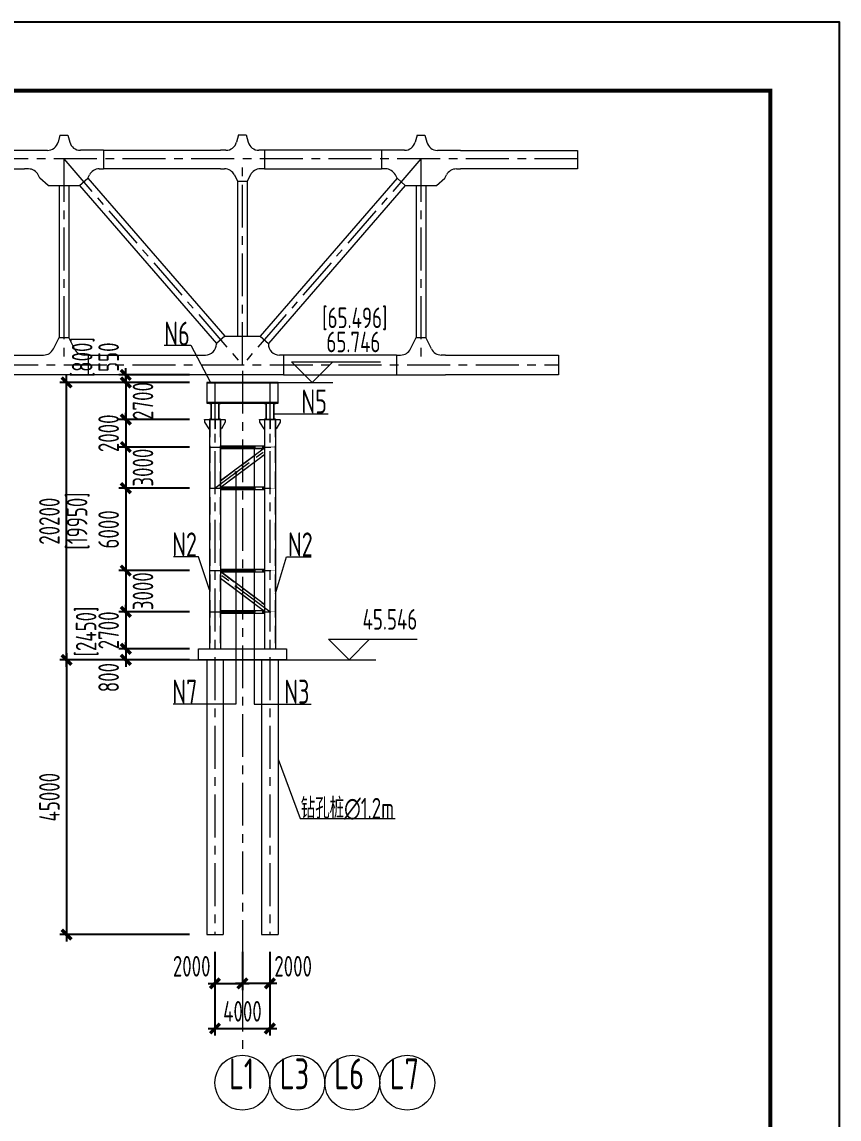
# Model space of a CAD drawing. Extents: x -2876908 to 633791, y -1383861 to 872234.
# Drawn here: x 70512 to 130006, y -562414 to -482523 of the extents above; entities that cross this region are included whole.
import ezdxf
from ezdxf.enums import TextEntityAlignment as Align

# ---------------------------------------------------------------- set-up
doc = ezdxf.new("R2010")
doc.units = 0
doc.header["$LTSCALE"] = 5
doc.header["$MEASUREMENT"] = 0
for name, pattern in [('CENTER', [2, 1.25, -0.25, 0.25, -0.25]), ('DASH', [0.35, 0.25, -0.1]), ('DASHED', [0.75, 0.5, -0.25])]:
    doc.linetypes.add(name, pattern=pattern)
doc.layers.get('0').update_dxf_attribs({"linetype": 'CONTINUOUS', "lineweight": 25})
doc.layers.get('DEFPOINTS').update_dxf_attribs({"color": 35, "linetype": 'CONTINUOUS', "lineweight": 13})
for name, color, linetype, lineweight in [('1粗实线', 1, 'CONTINUOUS', 30), ('3中心线', 6, 'CENTER', 18), ('4虚线', 2, 'DASHED', 18), ('5标注', 3, 'CONTINUOUS', 15), ('7边界线', 8, 'CONTINUOUS', 15), ('8轮廓线', 4, 'CONTINUOUS', 15), ('DIM', 3, 'CONTINUOUS', 0), ('HFZT', 5, 'CONTINUOUS', 15), ('REIND', 1, 'CONTINUOUS', 0), ('THIN', 7, 'CONTINUOUS', 0)]:
    doc.layers.add(name, color=color, linetype=linetype, lineweight=lineweight)
doc.styles.add('TSSD_Dimension', font='tssdeng.shx', dxfattribs={"width": 0.7, "bigfont": 'hztxt.shx'})
doc.styles.add('TSSD_NORM', font='tssdeng.shx', dxfattribs={"width": 0.7, "bigfont": 'hztxt.shx'})
doc.dimstyles.new('SJSYB-(50)$7', dxfattribs={"dimscale": 50, "dimtxt": 3.5, "dimasz": 1.5, "dimexe": 1, "dimexo": 1, "dimgap": 0.65, "dimtad": 1, "dimdec": 0, "dimzin": 0, "dimdsep": 46, "dimtxsty": 'TSSD_NORM', "dimblk": 'OBLIQUE', "dimcen": 0, "dimclrd": 256, "dimclre": 256, "dimclrt": 7, "dimadec": 0, "dimazin": 0, "dimtfac": 1, "dimtdec": 0, "dimtmove": 1, "dimatfit": 3, "dimldrblk": 'NONE', "dimfxl": 4, "dimfxlon": 1, "dimtolj": 1, "dimtzin": 0, "dimlwd": -1, "dimlwe": -1, "dimarcsym": 0})
doc.dimstyles.new('TSSD_100_100', dxfattribs={"dimtxt": 300, "dimasz": 100, "dimexe": 100, "dimexo": 250, "dimgap": 100, "dimtad": 1, "dimdec": 0, "dimzin": 0, "dimdsep": 46, "dimtxsty": 'TSSD_Dimension', "dimblk": 'ARCHTICK', "dimblk1": 'ARCHTICK', "dimblk2": 'ARCHTICK', "dimcen": 0, "dimdle": 100, "dimclrt": 7, "dimadec": 0, "dimazin": 0, "dimtfac": 1, "dimtdec": 0, "dimtix": 1, "dimtmove": 2, "dimatfit": 3, "dimfxl": 1, "dimtolj": 1, "dimtzin": 0, "dimarcsym": 0})

# ---------------------------------------------------------------- blocks, each defined once
blk = doc.blocks.new('施工设计图框')
at = {"color": 7, "linetype": 'Continuous'}
blk.add_lwpolyline([(-395.5, -13.5), (-395.5, 283.5), (24.5, 283.5), (24.5, -13.5), (-395.5, -13.5)], dxfattribs=at)
at = {"layer": '1粗实线', "color": 7, "linetype": 'Continuous', "const_width": 0.6}
blk.add_lwpolyline([(-370.5, -3.5), (-370.5, 273.5), (14.5, 273.5), (14.5, -3.5), (-370.5, -3.5)], dxfattribs=at)
at = {"layer": 'HFZT', "color": 2, "style": 'TSSD_NORM', "width": 0.7}
for tag, height, p in [('比例尺', 2.5, (7.25, 17.5)), ('图号', 2.5, (-20.49, 3.5)), ('日期', 2.5, (7.25, 3.5)), ('图名', 4, (-76.24, 0.75))]:
    blk.add_attdef(tag, text='', height=height, dxfattribs=at).set_placement(p, align=Align.MIDDLE)
blk = doc.blocks.new('LD')
at = {"layer": '3中心线', "ltscale": 500}
for p, q in [((-1150479, 4371), (-1199282, 4371)), ((-1187880, 4371), (-1174880, -10629)), ((-1187880, 4371), (-1187880, -10629)), ((-1174880, -10629), (-1174880, 4371)), ((-1161880, 4371), (-1174880, -10629)), ((-1161880, 4371), (-1161880, -10629)), ((-1197887, -10629), (-1151874, -10629))]:
    blk.add_line(p, q, dxfattribs=at)
at = {"layer": '8轮廓线'}
for p, q in [((-1188165, 6114), (-1188307, 5589)), ((-1188165, 6114), (-1187596, 6114)), ((-1187596, 6114), (-1187455, 5593)), ((-1175165, 6118), (-1175307, 5593)), ((-1175165, 6118), (-1174596, 6118)), ((-1174596, 6118), (-1174454, 5593)), ((-1162165, 6114), (-1162306, 5593)), ((-1162165, 6114), (-1161596, 6114)), ((-1161596, 6114), (-1161454, 5589)), ((-1189079, 4999), (-1199282, 4999)), ((-1199282, 4999), (-1199282, 3649)), ((-1185001, 5003), (-1186682, 5003)), ((-1185001, 5003), (-1176479, 5003)), ((-1185001, 5003), (-1185001, 3653)), ((-1176079, 5003), (-1176479, 5003)), ((-1173282, 5003), (-1173681, 5003)), ((-1164760, 5003), (-1173282, 5003)), ((-1173282, 5003), (-1173282, 3653)), ((-1163078, 5003), (-1164760, 5003)), ((-1164760, 5003), (-1164760, 3653)), ((-1159003, 4999), (-1160681, 4999)), ((-1159003, 4999), (-1150479, 4999)), ((-1150479, 4999), (-1150479, 3649)), ((-1199282, 3649), (-1190758, 3649)), ((-1190458, 3649), (-1190758, 3649)), ((-1189624, 2970), (-1189742, 3206)), ((-1186137, 2970), (-1186016, 3210)), ((-1185301, 3653), (-1185001, 3653)), ((-1176479, 3653), (-1185001, 3653)), ((-1176479, 3653), (-1176179, 3653)), ((-1175463, 3210), (-1175230, 2744)), ((-1174297, 3210), (-1174530, 2744)), ((-1173282, 3653), (-1173582, 3653)), ((-1173282, 3653), (-1164760, 3653)), ((-1164460, 3653), (-1164760, 3653)), ((-1163624, 2970), (-1163744, 3210)), ((-1160137, 2970), (-1160018, 3206)), ((-1159303, 3649), (-1159003, 3649)), ((-1150479, 3649), (-1159003, 3649)), ((-1189019, 2446), (-1189624, 2970)), ((-1189019, 2446), (-1186741, 2446)), ((-1188230, 2446), (-1188230, -8636)), ((-1187530, 2446), (-1187530, -8636)), ((-1186741, 2446), (-1186137, 2970)), ((-1186741, 2446), (-1176774, -9055)), ((-1186137, 2970), (-1176169, -8531)), ((-1175230, 2744), (-1175230, -8531)), ((-1175230, 2744), (-1174530, 2744)), ((-1174530, 2744), (-1174530, -8531)), ((-1163624, 2970), (-1173591, -8531)), ((-1163019, 2446), (-1172987, -9055)), ((-1163019, 2446), (-1163624, 2970)), ((-1163019, 2446), (-1160741, 2446)), ((-1162230, 2446), (-1162230, -8636)), ((-1161530, 2446), (-1161530, -8636)), ((-1160741, 2446), (-1160137, 2970)), ((-1188644, -9463), (-1188230, -8636)), ((-1188230, -8636), (-1187530, -8636)), ((-1187117, -9463), (-1187530, -8636)), ((-1176169, -8531), (-1176774, -9055)), ((-1176169, -8531), (-1173591, -8531)), ((-1173591, -8531), (-1172987, -9055)), ((-1162644, -9463), (-1162230, -8636)), ((-1162230, -8636), (-1161530, -8636)), ((-1161117, -9463), (-1161530, -8636)), ((-1176774, -9055), (-1176774, -9105)), ((-1172987, -9055), (-1172987, -9105)), ((-1197887, -9905), (-1197887, -11353)), ((-1197887, -9905), (-1189659, -9905)), ((-1189659, -9905), (-1189359, -9905)), ((-1186101, -9905), (-1186401, -9905)), ((-1186101, -9905), (-1186101, -11353)), ((-1186101, -9905), (-1177874, -9905)), ((-1177874, -9905), (-1177574, -9905)), ((-1171887, -9905), (-1172187, -9905)), ((-1171887, -9905), (-1171887, -11353)), ((-1163659, -9905), (-1171887, -9905)), ((-1163659, -9905), (-1163359, -9905)), ((-1163659, -9905), (-1163659, -11353)), ((-1160101, -9905), (-1160401, -9905)), ((-1160101, -9905), (-1151874, -9905)), ((-1151874, -9905), (-1151874, -11353)), ((-1186101, -11353), (-1197887, -11353)), ((-1171887, -11353), (-1186101, -11353)), ((-1171887, -11353), (-1160101, -11353)), ((-1151874, -11353), (-1160101, -11353))]:
    blk.add_line(p, q, dxfattribs=at)
for centre, start, end in [((-1186682, 5803), 195.17505, 270), ((-1176079, 5803), 270, 344.82495), ((-1173681, 5803), 195.17505, 270), ((-1163078, 5803), 270, 344.82495), ((-1189079, 5799), 270, 344.82495), ((-1160681, 5799), 195.17505, 270), ((-1190458, 2849), 26.56505, 90), ((-1185301, 2853), 90, 153.43495), ((-1176179, 2853), 26.56505, 90), ((-1173582, 2853), 90, 153.43495), ((-1164460, 2853), 26.56505, 90), ((-1159303, 2849), 90, 153.43495), ((-1189359, -9105), 270, 333.43495), ((-1186401, -9105), 206.56505, 270), ((-1177574, -9105), 269.99825, 0), ((-1172187, -9105), 180, 270.00175), ((-1163359, -9105), 270, 333.43495), ((-1160401, -9105), 206.56505, 270)]:
    blk.add_arc(centre, 800, start, end, dxfattribs=at)
blk = doc.blocks.new('_ArchTick')
at = {"color": 0, "linetype": 'ByBlock', "const_width": 0.5}
blk.add_lwpolyline([(-0.71, -0.71), (0.71, 0.71)], dxfattribs=at)
blk = doc.blocks.new('*D692')
at = {"layer": 'DEFPOINTS', "color": 0, "transparency": 16777216}
for p in [(83965, -513477), (78074, -516477), (83965, -516477)]:
    blk.add_point(p, dxfattribs=at)
at = {"layer": 'DIM', "color": 0, "lineweight": -2, "transparency": 16777216}
for p, q in [((82715, -513477), (77574, -513477)), ((78074, -512977), (78074, -516977)), ((82715, -516477), (77574, -516477))]:
    blk.add_line(p, q, dxfattribs=at)
at = {"layer": 'DIM', "color": 0, "lineweight": -2, "transparency": 16777216, "xscale": 500, "yscale": 500, "zscale": 500}
for p, rotation in [((78074, -513477), 90), ((78074, -516477), 270)]:
    blk.add_blockref('_ArchTick', p, dxfattribs=dict(at, rotation=rotation))
at = {"layer": 'DIM', "color": 7, "transparency": 16777216, "insert": (79324, -514977), "char_height": 1500, "attachment_point": 5, "rotation": 90, "style": 'TSSD_Dimension'}
blk.add_mtext('\\A1;3000', dxfattribs=at)
blk = doc.blocks.new('*D693')
at = {"layer": 'DEFPOINTS', "color": 0, "transparency": 16777216}
for p in [(78074, -508227), (83965, -508227), (83965, -508777)]:
    blk.add_point(p, dxfattribs=at)
at = {"layer": 'DIM', "color": 0, "lineweight": -2, "transparency": 16777216}
for p, q in [((78074, -508227), (78074, -507727)), ((82715, -508227), (77574, -508227)), ((82715, -508777), (77574, -508777)), ((78074, -508777), (78074, -508227)), ((78074, -508777), (78074, -509277))]:
    blk.add_line(p, q, dxfattribs=at)
at = {"layer": 'DIM', "color": 0, "lineweight": -2, "transparency": 16777216, "xscale": 500, "yscale": 500, "zscale": 500}
for p, rotation in [((78074, -508227), 270), ((78074, -508777), 90)]:
    blk.add_blockref('_ArchTick', p, dxfattribs=dict(at, rotation=rotation))
at = {"layer": 'DIM', "color": 7, "transparency": 16777216, "insert": (76824, -506936), "char_height": 1500, "attachment_point": 5, "rotation": 90, "style": 'TSSD_Dimension'}
blk.add_mtext('\\A1;550', dxfattribs=at)
blk = doc.blocks.new('*D694')
at = {"layer": 'DEFPOINTS', "color": 0, "transparency": 16777216}
for p in [(73763, -508777), (83965, -508777), (83965, -528977)]:
    blk.add_point(p, dxfattribs=at)
at = {"layer": 'DIM', "color": 0, "lineweight": -2, "transparency": 16777216}
for p, q in [((82715, -508777), (73263, -508777)), ((73763, -529477), (73763, -508277)), ((82715, -528977), (73263, -528977))]:
    blk.add_line(p, q, dxfattribs=at)
at = {"layer": 'DIM', "color": 0, "lineweight": -2, "transparency": 16777216, "xscale": 500, "yscale": 500, "zscale": 500}
for p, rotation in [((73763, -508777), 90), ((73763, -528977), 270)]:
    blk.add_blockref('_ArchTick', p, dxfattribs=dict(at, rotation=rotation))
at = {"layer": 'DIM', "color": 7, "transparency": 16777216, "insert": (72513, -518877), "char_height": 1500, "attachment_point": 5, "rotation": 90, "style": 'TSSD_Dimension'}
blk.add_mtext('\\A1;20200', dxfattribs=at)
blk = doc.blocks.new('*D695')
at = {"layer": 'DEFPOINTS', "color": 0, "transparency": 16777216}
for p in [(84565, -548977), (86565, -548977), (86565, -552539)]:
    blk.add_point(p, dxfattribs=at)
at = {"layer": 'DIM', "color": 0, "lineweight": -2, "transparency": 16777216}
for p, q in [((84565, -550227), (84565, -553039)), ((86565, -550227), (86565, -553039)), ((84065, -552539), (87065, -552539))]:
    blk.add_line(p, q, dxfattribs=at)
at = {"layer": 'DIM', "color": 0, "lineweight": -2, "transparency": 16777216, "xscale": 500, "yscale": 500, "zscale": 500, "rotation": 180}
blk.add_blockref('_ArchTick', (84565, -552539), dxfattribs=at)
at = {"layer": 'DIM', "color": 0, "lineweight": -2, "transparency": 16777216, "xscale": 500, "yscale": 500, "zscale": 500}
blk.add_blockref('_ArchTick', (86565, -552539), dxfattribs=at)
at = {"layer": 'DIM', "color": 7, "transparency": 16777216, "insert": (82871, -551289), "char_height": 1500, "attachment_point": 5, "style": 'TSSD_Dimension'}
blk.add_mtext('\\A1;2000', dxfattribs=at)
blk = doc.blocks.new('*D696')
at = {"layer": 'DEFPOINTS', "color": 0, "transparency": 16777216}
for p in [(86565, -548977), (88565, -548977), (86565, -552539)]:
    blk.add_point(p, dxfattribs=at)
at = {"layer": 'DIM', "color": 0, "lineweight": -2, "transparency": 16777216}
for p, q in [((86565, -550227), (86565, -553039)), ((88565, -550227), (88565, -553039)), ((89065, -552539), (86065, -552539))]:
    blk.add_line(p, q, dxfattribs=at)
at = {"layer": 'DIM', "color": 0, "lineweight": -2, "transparency": 16777216, "xscale": 500, "yscale": 500, "zscale": 500, "rotation": 180}
blk.add_blockref('_ArchTick', (86565, -552539), dxfattribs=at)
at = {"layer": 'DIM', "color": 0, "lineweight": -2, "transparency": 16777216, "xscale": 500, "yscale": 500, "zscale": 500}
blk.add_blockref('_ArchTick', (88565, -552539), dxfattribs=at)
at = {"layer": 'DIM', "color": 7, "transparency": 16777216, "insert": (90259, -551289), "char_height": 1500, "attachment_point": 5, "style": 'TSSD_Dimension'}
blk.add_mtext('\\A1;2000', dxfattribs=at)
blk = doc.blocks.new('*D697')
at = {"layer": 'DEFPOINTS', "color": 0, "transparency": 16777216}
for p in [(84565, -548977), (88565, -548977), (88565, -555819)]:
    blk.add_point(p, dxfattribs=at)
at = {"layer": 'DIM', "color": 0, "lineweight": -2, "transparency": 16777216}
for p, q in [((84565, -550227), (84565, -556319)), ((88565, -550227), (88565, -556319)), ((84065, -555819), (89065, -555819))]:
    blk.add_line(p, q, dxfattribs=at)
at = {"layer": 'DIM', "color": 0, "lineweight": -2, "transparency": 16777216, "xscale": 500, "yscale": 500, "zscale": 500, "rotation": 180}
blk.add_blockref('_ArchTick', (84565, -555819), dxfattribs=at)
at = {"layer": 'DIM', "color": 0, "lineweight": -2, "transparency": 16777216, "xscale": 500, "yscale": 500, "zscale": 500}
blk.add_blockref('_ArchTick', (88565, -555819), dxfattribs=at)
at = {"layer": 'DIM', "color": 7, "transparency": 16777216, "insert": (86565, -554569), "char_height": 1500, "attachment_point": 5, "style": 'TSSD_Dimension'}
blk.add_mtext('\\A1;4000', dxfattribs=at)
blk = doc.blocks.new('_None')
blk = doc.blocks.new('_Oblique')
at = {"color": 0, "linetype": 'ByBlock', "lineweight": -2}
blk.add_line((-0.5, -0.5), (0.5, 0.5), dxfattribs=at)
blk = doc.blocks.new('*D685')
at = {"layer": 'DEFPOINTS', "color": 0, "transparency": 16777216}
for p in [(83965, -508777), (78074, -511477), (83965, -511477)]:
    blk.add_point(p, dxfattribs=at)
at = {"layer": 'DIM', "color": 0, "lineweight": -2, "transparency": 16777216}
for p, q in [((82715, -508777), (77574, -508777)), ((78074, -508277), (78074, -511977)), ((82715, -511477), (77574, -511477))]:
    blk.add_line(p, q, dxfattribs=at)
at = {"layer": 'DIM', "color": 0, "lineweight": -2, "transparency": 16777216, "xscale": 500, "yscale": 500, "zscale": 500}
for p, rotation in [((78074, -508777), 90), ((78074, -511477), 270)]:
    blk.add_blockref('_ArchTick', p, dxfattribs=dict(at, rotation=rotation))
at = {"layer": 'DIM', "color": 7, "transparency": 16777216, "insert": (79324, -510127), "char_height": 1500, "attachment_point": 5, "rotation": 90, "style": 'TSSD_Dimension'}
blk.add_mtext('\\A1;2700', dxfattribs=at)
blk = doc.blocks.new('*D686')
at = {"layer": 'DEFPOINTS', "color": 0, "transparency": 16777216}
for p in [(83965, -511477), (78074, -513477), (83965, -513477)]:
    blk.add_point(p, dxfattribs=at)
at = {"layer": 'DIM', "color": 0, "lineweight": -2, "transparency": 16777216}
for p, q in [((78074, -511477), (78074, -510977)), ((82715, -511477), (77574, -511477)), ((78074, -511477), (78074, -513477)), ((82715, -513477), (77574, -513477)), ((78074, -513477), (78074, -513977))]:
    blk.add_line(p, q, dxfattribs=at)
at = {"layer": 'DIM', "color": 0, "lineweight": -2, "transparency": 16777216, "xscale": 500, "yscale": 500, "zscale": 500}
for p, rotation in [((78074, -511477), 270), ((78074, -513477), 90)]:
    blk.add_blockref('_ArchTick', p, dxfattribs=dict(at, rotation=rotation))
at = {"layer": 'DIM', "color": 7, "transparency": 16777216, "insert": (76824, -512477), "char_height": 1500, "attachment_point": 5, "rotation": 90, "style": 'TSSD_Dimension'}
blk.add_mtext('\\A1;2000', dxfattribs=at)
blk = doc.blocks.new('*D687')
at = {"layer": 'DEFPOINTS', "color": 0, "transparency": 16777216}
for p in [(83965, -516477), (78074, -522477), (83965, -522477)]:
    blk.add_point(p, dxfattribs=at)
at = {"layer": 'DIM', "color": 0, "lineweight": -2, "transparency": 16777216}
for p, q in [((78074, -515977), (78074, -522977)), ((82715, -516477), (77574, -516477)), ((82715, -522477), (77574, -522477))]:
    blk.add_line(p, q, dxfattribs=at)
at = {"layer": 'DIM', "color": 0, "lineweight": -2, "transparency": 16777216, "xscale": 500, "yscale": 500, "zscale": 500}
for p, rotation in [((78074, -516477), 90), ((78074, -522477), 270)]:
    blk.add_blockref('_ArchTick', p, dxfattribs=dict(at, rotation=rotation))
at = {"layer": 'DIM', "color": 7, "transparency": 16777216, "insert": (76824, -519477), "char_height": 1500, "attachment_point": 5, "rotation": 90, "style": 'TSSD_Dimension'}
blk.add_mtext('\\A1;6000', dxfattribs=at)
blk = doc.blocks.new('*D688')
at = {"layer": 'DEFPOINTS', "color": 0, "transparency": 16777216}
for p in [(83965, -522477), (78074, -525477), (83965, -525477)]:
    blk.add_point(p, dxfattribs=at)
at = {"layer": 'DIM', "color": 0, "lineweight": -2, "transparency": 16777216}
for p, q in [((82715, -522477), (77574, -522477)), ((78074, -521977), (78074, -525977)), ((82715, -525477), (77574, -525477))]:
    blk.add_line(p, q, dxfattribs=at)
at = {"layer": 'DIM', "color": 0, "lineweight": -2, "transparency": 16777216, "xscale": 500, "yscale": 500, "zscale": 500}
for p, rotation in [((78074, -522477), 90), ((78074, -525477), 270)]:
    blk.add_blockref('_ArchTick', p, dxfattribs=dict(at, rotation=rotation))
at = {"layer": 'DIM', "color": 7, "transparency": 16777216, "insert": (79324, -523977), "char_height": 1500, "attachment_point": 5, "rotation": 90, "style": 'TSSD_Dimension'}
blk.add_mtext('\\A1;3000', dxfattribs=at)
blk = doc.blocks.new('*D689')
at = {"layer": 'DEFPOINTS', "color": 0, "transparency": 16777216}
for p in [(83965, -525477), (78074, -528177), (83965, -528177)]:
    blk.add_point(p, dxfattribs=at)
at = {"layer": 'DIM', "color": 0, "lineweight": -2, "transparency": 16777216}
for p, q in [((82715, -525477), (77574, -525477)), ((78074, -525477), (78074, -524977)), ((78074, -525477), (78074, -528177)), ((82715, -528177), (77574, -528177)), ((78074, -528177), (78074, -528677))]:
    blk.add_line(p, q, dxfattribs=at)
at = {"layer": 'DIM', "color": 0, "lineweight": -2, "transparency": 16777216, "xscale": 500, "yscale": 500, "zscale": 500}
for p, rotation in [((78074, -525477), 270), ((78074, -528177), 90)]:
    blk.add_blockref('_ArchTick', p, dxfattribs=dict(at, rotation=rotation))
at = {"layer": 'DIM', "color": 7, "transparency": 16777216, "insert": (76824, -526827), "char_height": 1500, "attachment_point": 5, "rotation": 90, "style": 'TSSD_Dimension'}
blk.add_mtext('\\A1;2700', dxfattribs=at)
blk = doc.blocks.new('*D690')
at = {"layer": 'DEFPOINTS', "color": 0, "transparency": 16777216}
for p in [(83965, -528177), (78074, -528977), (83965, -528977)]:
    blk.add_point(p, dxfattribs=at)
at = {"layer": 'DIM', "color": 0, "lineweight": -2, "transparency": 16777216}
for p, q in [((78074, -528177), (78074, -527677)), ((82715, -528177), (77574, -528177)), ((78074, -528177), (78074, -528977)), ((82715, -528977), (77574, -528977)), ((78074, -528977), (78074, -529477))]:
    blk.add_line(p, q, dxfattribs=at)
at = {"layer": 'DIM', "color": 0, "lineweight": -2, "transparency": 16777216, "xscale": 500, "yscale": 500, "zscale": 500}
for p, rotation in [((78074, -528177), 270), ((78074, -528977), 90)]:
    blk.add_blockref('_ArchTick', p, dxfattribs=dict(at, rotation=rotation))
at = {"layer": 'DIM', "color": 7, "transparency": 16777216, "insert": (76824, -530267), "char_height": 1500, "attachment_point": 5, "rotation": 90, "style": 'TSSD_Dimension'}
blk.add_mtext('\\A1;800', dxfattribs=at)
blk = doc.blocks.new('*D691')
at = {"layer": 'DEFPOINTS', "color": 0, "transparency": 16777216}
for p in [(83965, -528977), (73763, -548977), (83965, -548977)]:
    blk.add_point(p, dxfattribs=at)
at = {"layer": 'DIM', "color": 0, "lineweight": -2, "transparency": 16777216}
for p, q in [((73763, -528477), (73763, -549477)), ((82715, -528977), (73263, -528977)), ((82715, -548977), (73263, -548977))]:
    blk.add_line(p, q, dxfattribs=at)
at = {"layer": 'DIM', "color": 0, "lineweight": -2, "transparency": 16777216, "xscale": 500, "yscale": 500, "zscale": 500}
for p, rotation in [((73763, -528977), 90), ((73763, -548977), 270)]:
    blk.add_blockref('_ArchTick', p, dxfattribs=dict(at, rotation=rotation))
at = {"layer": 'DIM', "color": 7, "transparency": 16777216, "insert": (72513, -538977), "char_height": 1500, "attachment_point": 5, "rotation": 90, "style": 'TSSD_Dimension'}
blk.add_mtext('\\A1;45000', dxfattribs=at)

msp = doc.modelspace()

# ---------------------------------------------------------------- linework, layer by layer
at = {"layer": '3中心线', "ltscale": 500}
for p, q in [((86565.085, -507922.869), (86565.085, -557818.331)), ((84565.085, -508776.869), (84565.085, -548976.869)), ((88565.085, -508776.869), (88565.085, -548976.869)), ((84250.085, -513476.869), (88965.085, -513476.869)), ((84565.085, -516476.869), (88165.085, -513776.869)), ((84250.085, -516476.869), (88880.085, -516476.869)), ((84250.085, -522476.869), (88880.085, -522476.869)), ((88565.085, -525476.869), (84565.085, -522476.869)), ((84250.085, -525476.869), (88880.085, -525476.869))]:
    msp.add_line(p, q, dxfattribs=at)
at = {"layer": '4虚线', "ltscale": 500}
for p, q in [((84181.085, -511506.869), (84181.085, -528176.869)), ((84949.085, -511506.869), (84949.085, -528176.869)), ((88181.085, -511506.869), (88181.085, -528176.869)), ((88949.085, -511506.869), (88949.085, -528176.869)), ((84965.085, -513385.869), (88165.085, -513385.869)), ((84965.085, -515938.119), (88165.085, -513538.119)), ((84965.085, -513567.869), (88108.752, -513567.869)), ((85012.752, -516379.869), (88165.085, -514015.619)), ((84965.085, -516385.869), (88165.085, -516385.869)), ((84965.085, -516567.869), (88165.085, -516567.869)), ((84965.085, -522385.869), (88165.085, -522385.869)), ((84965.085, -522538.119), (88165.085, -524938.119)), ((84965.085, -523015.619), (88165.085, -525415.619)), ((85021.419, -522567.869), (88165.085, -522567.869)), ((84965.085, -525385.869), (88108.752, -525385.869)), ((84965.085, -525567.869), (88165.085, -525567.869))]:
    msp.add_line(p, q, dxfattribs=at)
at = {"layer": '5标注'}
for p, q in [((80876.963, -506049.483), (82821.006, -506049.483)), ((82821.006, -506049.483), (84231.816, -508776.869)), ((88865.085, -511072), (92817.517, -511072)), ((90761.69, -540526.12), (97691.237, -540526.12))]:
    msp.add_line(p, q, dxfattribs=at)
at = {"layer": '5标注', "linetype": 'DASH', "ltscale": 100, "const_width": 30, "flags": 128}
for points in [[(84965.085, -513476.869), (84165.085, -513476.869)], [(88965.085, -513476.869), (88165.085, -513476.869)], [(84965.085, -516476.869), (84165.085, -516476.869)], [(88965.085, -516476.869), (88165.085, -516476.869)], [(84965.085, -522476.869), (84165.085, -522476.869)], [(88965.085, -522476.869), (88165.085, -522476.869)], [(84965.085, -525476.869), (84165.085, -525476.869)], [(88965.085, -525476.869), (88165.085, -525476.869)]]:
    msp.add_lwpolyline(points, dxfattribs=at)
at = {"layer": '5标注'}
for points in [[(87429.837, -513476.869), (87429.837, -532203.794), (91572.598, -532203.794)], [(86093.881, -515330.273), (86093.881, -532203.794), (81527.779, -532203.794)], [(89165.085, -536213.117), (90761.69, -540526.12)]]:
    msp.add_lwpolyline(points, dxfattribs=at)
for centre in [(86565.085, -559768.331), (90565.085, -559768.331), (94565.085, -559768.331), (98565.085, -559768.331)]:
    msp.add_circle(centre, 2000, dxfattribs=at)
at = {"layer": '7边界线'}
msp.add_line((75211.292, -528976.869), (96277.086, -528976.869), dxfattribs=at)
at = {"layer": '8轮廓线'}
for p, q in [((89165.085, -508776.869), (83965.085, -508776.869)), ((83965.085, -508776.869), (83965.085, -510276.869)), ((83965.085, -508806.869), (89165.085, -508806.869)), ((89165.085, -510276.869), (89165.085, -508776.869)), ((89165.085, -510246.869), (83965.085, -510246.869)), ((83965.085, -510276.869), (89165.085, -510276.869)), ((83815.085, -511506.869), (83815.085, -511476.869)), ((83815.085, -511476.869), (85315.085, -511476.869)), ((85315.085, -511506.869), (83815.085, -511506.869)), ((83815.085, -511506.869), (83815.085, -511676.869)), ((83815.085, -511676.869), (84115.085, -512156.869)), ((84165.085, -511476.869), (84965.085, -511476.869)), ((84165.085, -511506.869), (84165.085, -528176.869)), ((84555.085, -511506.869), (84555.085, -512156.869)), ((84575.085, -511506.869), (84575.085, -512156.869)), ((84965.085, -511506.869), (84965.085, -528176.869)), ((85315.085, -511676.869), (85030.789, -512156.869)), ((85315.085, -511506.869), (85315.085, -511476.869)), ((85315.085, -511506.869), (85315.085, -511676.869)), ((87815.085, -511506.869), (87815.085, -511476.869)), ((87815.085, -511476.869), (89315.085, -511476.869)), ((89315.085, -511506.869), (87815.085, -511506.869)), ((87815.085, -511506.869), (87815.085, -511676.869)), ((87815.085, -511676.869), (88115.085, -512156.869)), ((88165.085, -511476.869), (88965.085, -511476.869)), ((88165.085, -511506.869), (88165.085, -528176.869)), ((88555.085, -511506.869), (88555.085, -512156.869)), ((88575.085, -511506.869), (88575.085, -512156.869)), ((88965.085, -511506.869), (88965.085, -528176.869)), ((89315.085, -511676.869), (89030.789, -512156.869)), ((89315.085, -511506.869), (89315.085, -511476.869)), ((89315.085, -511506.869), (89315.085, -511676.869)), ((84115.085, -512156.869), (84165.085, -512156.869)), ((84575.085, -512156.869), (84555.085, -512156.869)), ((85030.789, -512156.869), (84965.085, -512156.869)), ((88115.085, -512156.869), (88165.085, -512156.869)), ((88575.085, -512156.869), (88555.085, -512156.869)), ((89030.789, -512156.869), (88965.085, -512156.869)), ((84965.085, -513379.869), (88165.085, -513379.869)), ((84965.085, -515925.619), (88165.085, -513525.619)), ((84965.085, -513573.869), (88100.752, -513573.869)), ((85029.419, -516379.869), (88165.085, -514028.119)), ((84965.085, -516379.869), (88165.085, -516379.869)), ((84965.085, -516573.869), (88165.085, -516573.869)), ((84965.085, -522379.869), (88165.085, -522379.869)), ((84965.085, -522525.619), (88165.085, -524925.619)), ((84965.085, -523028.119), (88165.085, -525428.119)), ((85029.419, -522573.869), (88165.085, -522573.869)), ((84965.085, -525379.869), (88100.752, -525379.869)), ((84965.085, -525573.869), (88165.085, -525573.869)), ((83965.085, -528976.869), (83965.085, -548976.869)), ((85165.085, -528976.869), (85165.085, -548976.869)), ((87965.085, -528976.869), (87965.085, -548976.869)), ((89165.085, -528976.869), (89165.085, -548976.869)), ((83965.085, -548976.869), (85165.085, -548976.869)), ((87965.085, -548976.869), (89165.085, -548976.869))]:
    msp.add_line(p, q, dxfattribs=at)
for points in [[(84165.085, -511476.869), (84965.085, -511476.869), (84965.085, -511446.869), (84865.085, -511446.869), (84865.085, -510306.869), (84965.085, -510306.869), (84965.085, -510276.869), (84165.085, -510276.869), (84165.085, -510306.869), (84265.085, -510306.869), (84265.085, -511446.869), (84165.085, -511446.869)], [(84289.085, -511446.869), (84841.085, -511446.869), (84841.085, -510306.869), (84289.085, -510306.869)], [(88165.085, -511476.869), (88965.085, -511476.869), (88965.085, -511446.869), (88865.085, -511446.869), (88865.085, -510306.869), (88965.085, -510306.869), (88965.085, -510276.869), (88165.085, -510276.869), (88165.085, -510306.869), (88265.085, -510306.869), (88265.085, -511446.869), (88165.085, -511446.869)], [(88289.085, -511446.869), (88841.085, -511446.869), (88841.085, -510306.869), (88289.085, -510306.869)], [(83365.085, -528976.869), (83365.085, -528176.869), (89765.085, -528176.869), (89765.085, -528976.869)]]:
    msp.add_lwpolyline(points, close=True, dxfattribs=at)
at = {"layer": 'REIND', "const_width": 100}
for points in [[(87379.837, -513476.869, 1), (87479.837, -513476.869, 1)], [(86043.881, -515330.273, 1), (86143.881, -515330.273, 1)], [(87379.837, -516476.869, 1), (87479.837, -516476.869, 1)], [(87379.837, -522476.869, 1), (87479.837, -522476.869, 1)], [(86043.881, -523623.466, 1), (86143.881, -523623.466, 1)], [(87379.837, -525476.869, 1), (87479.837, -525476.869, 1)]]:
    msp.add_lwpolyline(points, format="xyb", close=True, dxfattribs=at)
at = {"layer": 'THIN'}
for p, q in [((91646.484, -508776.869), (90146.484, -507276.869)), ((90146.484, -507276.869), (93146.484, -507276.869)), ((91646.484, -508776.869), (93146.484, -507276.869)), ((93146.484, -507276.869), (96612.83, -507276.869)), ((84231.816, -508776.869), (93146.484, -508776.869)), ((94327.552, -528976.869), (92827.552, -527476.869)), ((92827.552, -527476.869), (95827.552, -527476.869)), ((94327.552, -528976.869), (95827.552, -527476.869)), ((95827.552, -527476.869), (99293.898, -527476.869)), ((91846.153, -528976.869), (95827.552, -528976.869))]:
    msp.add_line(p, q, dxfattribs=at)

# ---------------------------------------------------------------- block references
at = {"xscale": 500, "yscale": 500, "zscale": 500}
msp.add_blockref('施工设计图框', (117758.125, -624273.382), dxfattribs=at)
at = {"layer": '5标注'}
msp.add_blockref('LD', (1261445.39, -496873.465), dxfattribs=at)

# ---------------------------------------------------------------- texts
at = {"layer": '5标注', "color": 7, "char_height": 1750, "style": 'TSSD_NORM'}
for s, insert, attachment_point in [('N6', (80876.963, -506099.483), 7), ('N5', (90861.01, -511039.5), 7), ('N2', (83250.49, -521443.89), 9), ('N2', (89879.68, -521443.89), 7), ('N7', (83279.914, -532171.294), 9), ('N3', (89616.092, -532171.294), 7)]:
    msp.add_mtext(s, dxfattribs=dict(at, insert=insert, attachment_point=attachment_point))
at = {"layer": 'DIM', "color": 7, "style": 'TSSD_Dimension', "width": 0.7}
for s, height, p in [('[65.496]', 1500, (97118.947, -505266.839)), ('65.746', 1500, (96612.83, -507026.869)), ('45.546', 1500, (99293.898, -527226.869)), ('L1', 2250, (87423.56, -560920.09)), ('L3', 2250, (91423.56, -560920.09)), ('L6', 2250, (95423.56, -560920.09)), ('L7', 2250, (99423.56, -560920.09))]:
    msp.add_text(s, height=height, dxfattribs=at).set_placement(p, align=Align.BOTTOM_RIGHT)
msp.add_text('钻孔桩∅1.2m', height=1500, dxfattribs=at).set_placement((90817.465, -540526.12))
at = {"layer": 'DIM', "color": 7, "char_height": 1500, "attachment_point": 5, "rotation": 90, "style": 'TSSD_Dimension'}
for s, insert in [('\\A1;[800]', (74974.203, -506936.485)), ('\\A1;[19950]', (74605.083, -518864.555)), ('\\A1;[2450]', (75260.642, -526913.453))]:
    msp.add_mtext(s, dxfattribs=dict(at, insert=insert))

# ---------------------------------------------------------------- dimensions: what is measured, and where the dimension line sits
at = {"layer": 'DIM'}
for base, p1, p2, angle, picture, middle in [((78074.227, -508226.869), (83965.085, -508776.869), (83965.085, -508226.869), 90, '*D693', (76824.227, -506936.485)), ((78074.227, -511476.869), (83965.085, -508776.869), (83965.085, -511476.869), 90, '*D685', (79324.227, -510126.869)), ((78074.227, -516476.869), (83965.085, -513476.869), (83965.085, -516476.869), 90, '*D692', (79324.227, -514976.869)), ((78074.227, -525476.869), (83965.085, -522476.869), (83965.085, -525476.869), 90, '*D688', (79324.227, -523976.869)), ((78074.227, -528976.869), (83965.085, -528176.869), (83965.085, -528976.869), 90, '*D690', (76824.227, -530267.254)), ((86565.085, -552539.368), (88565.085, -548976.869), (86565.085, -548976.869), 180, '*D696', (90259.316, -551289.368))]:
    dim = msp.add_linear_dim(base=base, p1=p1, p2=p2, angle=angle, dimstyle='TSSD_100_100', override={"dimtxt": 1500, "dimasz": 500, "dimexe": 500, "dimexo": 1250, "dimgap": 500, "dimdle": 500}, dxfattribs=at)
    dim.commit()
    dim.dimension.update_dxf_attribs({"geometry": picture, "text_midpoint": middle, "dimtype": 160})
for base, p1, p2, picture, middle in [((73763.296, -508776.869), (83965.085, -528976.869), (83965.085, -508776.869), '*D694', (72513.296, -518876.869)), ((78074.227, -513476.869), (83965.085, -511476.869), (83965.085, -513476.869), '*D686', (76824.227, -512476.869)), ((78074.227, -522476.869), (83965.085, -516476.869), (83965.085, -522476.869), '*D687', (76824.227, -519476.869)), ((78074.227, -528176.869), (83965.085, -525476.869), (83965.085, -528176.869), '*D689', (76824.227, -526826.869))]:
    dim = msp.add_linear_dim(base=base, p1=p1, p2=p2, angle=90, dimstyle='TSSD_100_100', override={"dimtxt": 1500, "dimasz": 500, "dimexe": 500, "dimexo": 1250, "dimgap": 500, "dimdle": 500}, dxfattribs=at)
    dim.commit()
    dim.dimension.update_dxf_attribs({"geometry": picture, "text_midpoint": middle})
dim = msp.add_linear_dim(base=(73763.296, -548976.869), p1=(83965.085, -528976.869), p2=(83965.085, -548976.869), angle=90, text='45000', dimstyle='TSSD_100_100', override={"dimtxt": 1500, "dimasz": 500, "dimexe": 500, "dimexo": 1250, "dimgap": 500, "dimdle": 500}, dxfattribs=at)
dim.commit()
dim.dimension.update_dxf_attribs({"geometry": '*D691', "text_midpoint": (72513.296, -538976.869)})
dim = msp.add_linear_dim(base=(86565.085, -552539.368), p1=(84565.085, -548976.869), p2=(86565.085, -548976.869), dimstyle='TSSD_100_100', override={"dimtxt": 1500, "dimasz": 500, "dimexe": 500, "dimexo": 1250, "dimgap": 500, "dimdle": 500}, dxfattribs=at)
dim.commit()
dim.dimension.update_dxf_attribs({"geometry": '*D695', "text_midpoint": (82870.854, -551289.368), "dimtype": 160})
dim = msp.add_linear_dim(base=(88565.085, -555819.141), p1=(84565.085, -548976.869), p2=(88565.085, -548976.869), dimstyle='TSSD_100_100', override={"dimtxt": 1500, "dimasz": 500, "dimexe": 500, "dimexo": 1250, "dimgap": 500, "dimdle": 500}, dxfattribs=at)
dim.commit()
dim.dimension.update_dxf_attribs({"geometry": '*D697', "text_midpoint": (86565.085, -554569.141)})

# ---------------------------------------------------------------- leaders
at = {"layer": '5标注', "annotation_type": 0, "has_hookline": 1, "text_width": 1696.154}
for points, hookline_direction in [([(84165.085, -523883), (83357.99, -521476.39), (83282.99, -521476.39)], 1), ([(88965.085, -524152), (89772.18, -521476.39), (89847.18, -521476.39)], 0)]:
    msp.add_leader(points, dimstyle='SJSYB-(50)$7', override={"dimgap": 0.65, "dimtad": 1}, dxfattribs=dict(at, hookline_direction=hookline_direction))

doc.saveas('drawing.dxf')
